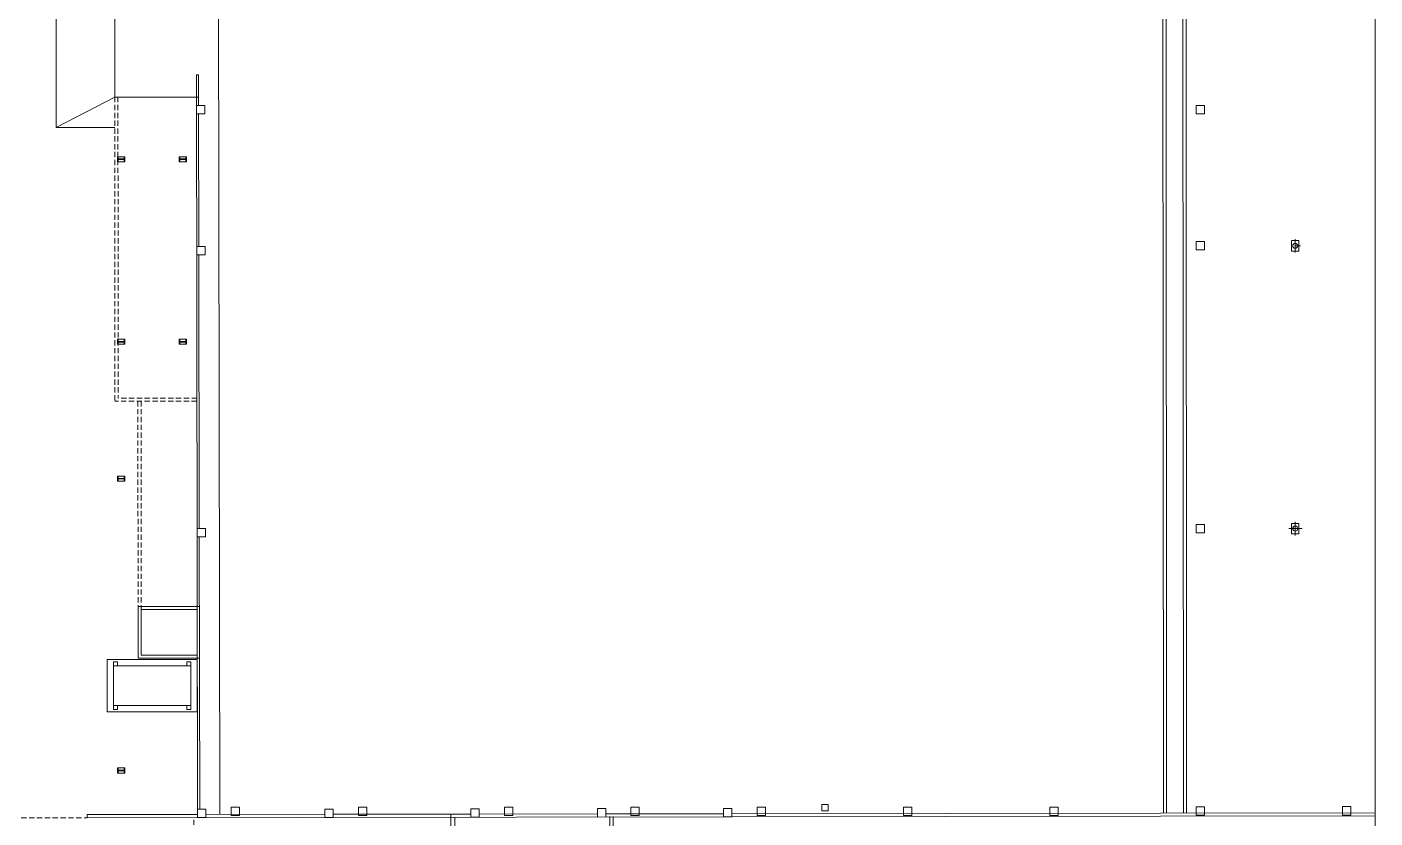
# Model space of a CAD drawing. Header units: millimetres. Extents: x 1010 to 1494, y -119 to 564.
# Drawn here: x 1256.5 to 1321, y 56.7 to 94.6 of the extents above; entities that cross this region are included whole.
import ezdxf

# ---------------------------------------------------------------- set-up
doc = ezdxf.new("R2010")
doc.units = ezdxf.units.MM
doc.linetypes.add('HIDDEN', pattern=[0.375, 0.25, -0.125])
doc.layers.add('Arquitectónico Bloqueado', color=9, linetype='Continuous', lineweight=9)
doc.layers.add('AS_DETECCION_P2', color=7, linetype='Continuous', lineweight=30)

# ---------------------------------------------------------------- blocks, each defined once
blk = doc.blocks.new('Atquitectónico Base 1er Piso')
at = {"layer": 'Arquitectónico Bloqueado', "ltscale": 3}
blk.add_line((1427.636, 56.92), (1427.549, 111.072), dxfattribs=at)
at = {"layer": 'Arquitectónico Bloqueado'}
for p, q in [((1473.691, 111.055), (1473.729, 56.988)), ((1473.841, 111.055), (1473.879, 56.988)), ((1472.732, 110.823), (1472.769, 56.987)), ((1472.882, 110.821), (1472.919, 56.987)), ((1419.814, 100.093), (1419.818, 89.758)), ((1422.616, 97.29), (1422.618, 91.216)), ((1426.517, 92.285), (1426.576, 57.168)), ((1426.617, 92.285), (1426.517, 92.285)), ((1426.622, 90.816), (1426.617, 92.285)), ((1419.818, 89.758), (1422.616, 91.216)), ((1422.818, 91.215), (1422.618, 91.216)), ((1426.518, 91.212), (1422.818, 91.215)), ((1426.518, 91.212), (1426.621, 91.212)), ((1426.622, 90.416), (1426.633, 84.075)), ((1474.732, 90.418, -628.805), (1474.732, 90.818, -628.805)), ((1474.732, 90.418, -628.805), (1474.732, 90.538, -628.805)), ((1422.618, 89.756), (1419.818, 89.758)), ((1422.778, 88.366), (1422.778, 88.256)), ((1423.068, 88.256), (1423.068, 88.366)), ((1425.728, 88.366), (1425.728, 88.256)), ((1426.018, 88.256), (1426.018, 88.366)), ((1422.778, 88.256), (1423.068, 88.256)), ((1422.778, 88.226), (1422.778, 88.116)), ((1422.778, 88.226), (1423.068, 88.226)), ((1423.068, 88.116), (1423.068, 88.226)), ((1425.728, 88.256), (1426.018, 88.256)), ((1425.728, 88.226), (1425.728, 88.116)), ((1425.728, 88.226), (1426.018, 88.226)), ((1426.018, 88.116), (1426.018, 88.226)), ((1478.896, 83.856, -188.414), (1478.896, 84.356, -188.414)), ((1478.896, 84.356, -188.414), (1479.246, 84.356, -188.414)), ((1479.071, 83.856, -188.414), (1478.896, 83.856, -188.414)), ((1479.071, 83.856, -188.414), (1478.896, 83.856, -188.414)), ((1479.071, 84.424, -200.299), (1479.071, 83.787, -200.299)), ((1479.071, 84.106, -188.414), (1479.321, 84.106, -188.414)), ((1479.071, 84.106, -188.414), (1479.071, 83.856, -188.414)), ((1479.071, 84.106, -188.414), (1479.071, 83.856, -188.414)), ((1479.246, 83.856, -188.414), (1479.071, 83.856, -188.414)), ((1479.246, 84.356, -188.414), (1479.246, 83.856, -188.414)), ((1426.633, 83.676), (1426.655, 70.594)), ((1422.778, 79.646), (1422.778, 79.536)), ((1422.778, 79.536), (1423.068, 79.536)), ((1422.778, 79.506), (1422.778, 79.396)), ((1422.778, 79.506), (1423.068, 79.506)), ((1423.068, 79.536), (1423.068, 79.646)), ((1423.068, 79.396), (1423.068, 79.506)), ((1425.728, 79.646), (1425.728, 79.536)), ((1425.728, 79.536), (1426.018, 79.536)), ((1425.728, 79.506), (1425.728, 79.396)), ((1425.728, 79.506), (1426.018, 79.506)), ((1426.018, 79.536), (1426.018, 79.646)), ((1426.018, 79.396), (1426.018, 79.506)), ((1422.778, 73.097), (1422.778, 72.987)), ((1422.778, 72.987), (1423.068, 72.987)), ((1422.778, 72.957), (1422.778, 72.847)), ((1422.778, 72.957), (1423.068, 72.957)), ((1423.068, 72.987), (1423.068, 73.097)), ((1423.068, 72.847), (1423.068, 72.957)), ((1478.767, 70.586, -107.715), (1479.404, 70.586, -107.715)), ((1478.898, 70.331, -190.664), (1478.898, 70.831, -190.664)), ((1478.898, 70.831, -190.664), (1479.248, 70.831, -190.664)), ((1479.248, 70.331, -190.664), (1478.898, 70.331, -190.664)), ((1479.073, 70.9, -113.658), (1479.073, 70.262, -113.658)), ((1479.073, 70.9, -202.548), (1479.073, 70.262, -202.548)), ((1479.074, 70.904, -200.299), (1479.074, 70.267, -200.299)), ((1479.248, 70.831, -190.664), (1479.248, 70.331, -190.664)), ((1426.655, 70.194), (1426.676, 57.168)), ((1422.778, 59.147), (1422.778, 59.037)), ((1422.778, 59.037), (1423.068, 59.037)), ((1422.778, 59.007), (1422.778, 58.897)), ((1422.778, 59.007), (1423.068, 59.007)), ((1423.068, 59.037), (1423.068, 59.147)), ((1423.068, 58.897), (1423.068, 59.007)), ((1426.576, 56.918), (1421.299, 56.91)), ((1421.299, 56.91), (1421.299, 56.76)), ((1482.889, 56.851), (1421.299, 56.76)), ((1432.665, 56.927), (1426.978, 56.919)), ((1439.647, 56.937), (1433.065, 56.928)), ((1445.698, 56.946), (1440.047, 56.938)), ((1451.731, 56.955), (1446.098, 56.947)), ((1446.456, 25.841), (1446.298, 56.816)), ((1446.607, 25.641), (1446.448, 56.817)), ((1482.889, 57.002), (1452.131, 56.956))]:
    blk.add_line(p, q, dxfattribs=at)
at = {"layer": 'Arquitectónico Bloqueado', "linetype": 'HIDDEN'}
for p, q in [((1422.618, 91.216), (1422.624, 76.679)), ((1422.768, 91.216), (1422.773, 76.829)), ((1426.543, 76.822), (1422.773, 76.829)), ((1426.542, 76.672), (1422.624, 76.679)), ((1416.269, 56.752), (1421.3, 56.761)), ((1426.4, 56.418), (1426.4, 56.761))]:
    blk.add_line(p, q, dxfattribs=at)
at = {"layer": 'Arquitectónico Bloqueado'}
for points in [[(1332.653, 132.389), (1482.889, 132.389), (1482.889, 18.53), (1332.653, 18.53)], [(1422.748, 88.116), (1423.098, 88.116), (1423.098, 88.366), (1422.748, 88.366)], [(1425.698, 88.116), (1426.048, 88.116), (1426.048, 88.366), (1425.698, 88.366)], [(1422.748, 79.396), (1423.098, 79.396), (1423.098, 79.646), (1422.748, 79.646)], [(1425.698, 79.396), (1426.048, 79.396), (1426.048, 79.646), (1425.698, 79.646)], [(1422.748, 72.847), (1423.098, 72.847), (1423.098, 73.097), (1422.748, 73.097)], [(1423.728, 64.39), (1426.663, 64.39), (1426.663, 66.862), (1423.728, 66.862)], [(1423.878, 64.54), (1426.562, 64.54), (1426.562, 66.712), (1423.878, 66.712)], [(1426.556, 61.825), (1426.556, 64.325), (1422.256, 64.325), (1422.256, 61.825)], [(1422.752, 64.025), (1422.752, 64.221), (1422.556, 64.221), (1422.556, 64.025)], [(1426.258, 62.125), (1426.258, 64.025), (1422.558, 64.025), (1422.558, 62.125)], [(1426.064, 64.025), (1426.064, 64.221), (1426.26, 64.221), (1426.26, 64.025)], [(1422.752, 62.125), (1422.752, 61.93), (1422.556, 61.93), (1422.556, 62.125)], [(1426.064, 62.125), (1426.064, 61.93), (1426.26, 61.93), (1426.26, 62.125)], [(1422.748, 58.897), (1423.098, 58.897), (1423.098, 59.147), (1422.748, 59.147)], [(1433.066, 56.779), (1432.666, 56.777), (1432.664, 57.177), (1433.064, 57.179)], [(1440.047, 56.788), (1439.647, 56.789), (1439.648, 57.189), (1440.048, 57.188)], [(1446.098, 56.798), (1445.698, 56.796), (1445.696, 57.196), (1446.096, 57.198)], [(1452.131, 56.807), (1451.731, 56.805), (1451.73, 57.205), (1452.13, 57.207)]]:
    blk.add_lwpolyline(points, close=True, dxfattribs=at)
for points in [[(1426.522, 90.416), (1426.522, 90.816), (1426.922, 90.816), (1426.922, 90.417), (1426.522, 90.416)], [(1426.533, 83.675), (1426.532, 84.075), (1426.932, 84.075), (1426.933, 83.676), (1426.533, 83.675)], [(1426.555, 70.194), (1426.554, 70.594), (1426.954, 70.594), (1426.955, 70.195), (1426.555, 70.194)], [(1426.576, 56.768), (1426.576, 57.168), (1426.976, 57.168), (1426.976, 56.768), (1426.576, 56.768)], [(1426.577, 56.768), (1426.576, 57.168), (1426.976, 57.168), (1426.977, 56.768), (1426.577, 56.768)], [(1438.682, 56.936), (1438.747, 41.153), (1446.39, 41.152)], [(1438.883, 56.787), (1438.947, 41.353), (1446.39, 41.352)]]:
    blk.add_lwpolyline(points, dxfattribs=at)
for points, elevation in [([(1474.732, 90.418), (1474.732, 90.818), (1474.332, 90.818), (1474.332, 90.418)], -634.747), ([(1474.732, 90.418), (1474.732, 90.818), (1474.332, 90.818), (1474.332, 90.418)], -634.747), ([(1474.732, 83.906), (1474.732, 84.306), (1474.332, 84.306), (1474.332, 83.906)], -99.771), ([(1474.732, 83.906), (1474.732, 84.306), (1474.332, 84.306), (1474.332, 83.906)], -99.771), ([(1474.732, 70.386), (1474.732, 70.786), (1474.332, 70.786), (1474.332, 70.386)], -99.771), ([(1474.732, 70.386), (1474.732, 70.786), (1474.332, 70.786), (1474.332, 70.386)], -99.771), ([(1456.731, 57.096), (1456.731, 57.396), (1456.431, 57.396), (1456.431, 57.096)], -556.45), ([(1428.584, 56.872), (1428.584, 57.272), (1428.184, 57.272), (1428.184, 56.872)], 0.757), ([(1434.667, 56.869), (1434.667, 57.269), (1434.267, 57.269), (1434.267, 56.869)], 1.004), ([(1441.648, 56.869), (1441.648, 57.269), (1441.248, 57.269), (1441.248, 56.869)], 1.004), ([(1447.699, 56.869), (1447.699, 57.269), (1447.299, 57.269), (1447.299, 56.869)], 1.004), ([(1453.732, 56.872), (1453.732, 57.272), (1453.332, 57.272), (1453.332, 56.872)], 1.004), ([(1460.732, 56.872), (1460.732, 57.272), (1460.332, 57.272), (1460.332, 56.872)], 1.004), ([(1460.732, 56.872), (1460.732, 57.272), (1460.332, 57.272), (1460.332, 56.872)], 1.004), ([(1467.732, 56.872), (1467.732, 57.272), (1467.332, 57.272), (1467.332, 56.872)], 1.004), ([(1467.732, 56.872), (1467.732, 57.272), (1467.332, 57.272), (1467.332, 56.872)], 1.004), ([(1474.74, 56.888), (1474.74, 57.288), (1474.34, 57.288), (1474.34, 56.888)], 1.004), ([(1474.74, 56.888), (1474.74, 57.288), (1474.34, 57.288), (1474.34, 56.888)], 1.004), ([(1481.732, 56.892), (1481.732, 57.292), (1481.332, 57.292), (1481.332, 56.892)], 1.004), ([(1481.732, 56.892), (1481.732, 57.292), (1481.332, 57.292), (1481.332, 56.892)], 1.004)]:
    blk.add_lwpolyline(points, close=True, dxfattribs=dict(at, elevation=elevation))
at = {"layer": 'Arquitectónico Bloqueado', "linetype": 'HIDDEN'}
for points in [[(1423.724, 76.677), (1423.728, 64.389), (1426.564, 64.39)], [(1423.874, 76.677), (1423.878, 64.539), (1426.563, 64.54)]]:
    blk.add_lwpolyline(points, dxfattribs=at)
at = {"layer": 'Arquitectónico Bloqueado'}
for centre in [(1479.071, 84.106, -200.299), (1479.073, 70.581, -113.658), (1479.074, 70.586, -200.299)]:
    blk.add_circle(centre, 0.119, dxfattribs=at)
blk = doc.blocks.new('Arquitectónico Base 1er Piso')
at = {"layer": 'AS_DETECCION_P2'}
blk.add_blockref('Atquitectónico Base 1er Piso', (0, 0), dxfattribs=at)

msp = doc.modelspace()

# ---------------------------------------------------------------- block references
at = {"layer": 'Arquitectónico Bloqueado'}
msp.add_blockref('Arquitectónico Base 1er Piso', (-161.86899, 0), dxfattribs=at)

doc.saveas('drawing.dxf')
